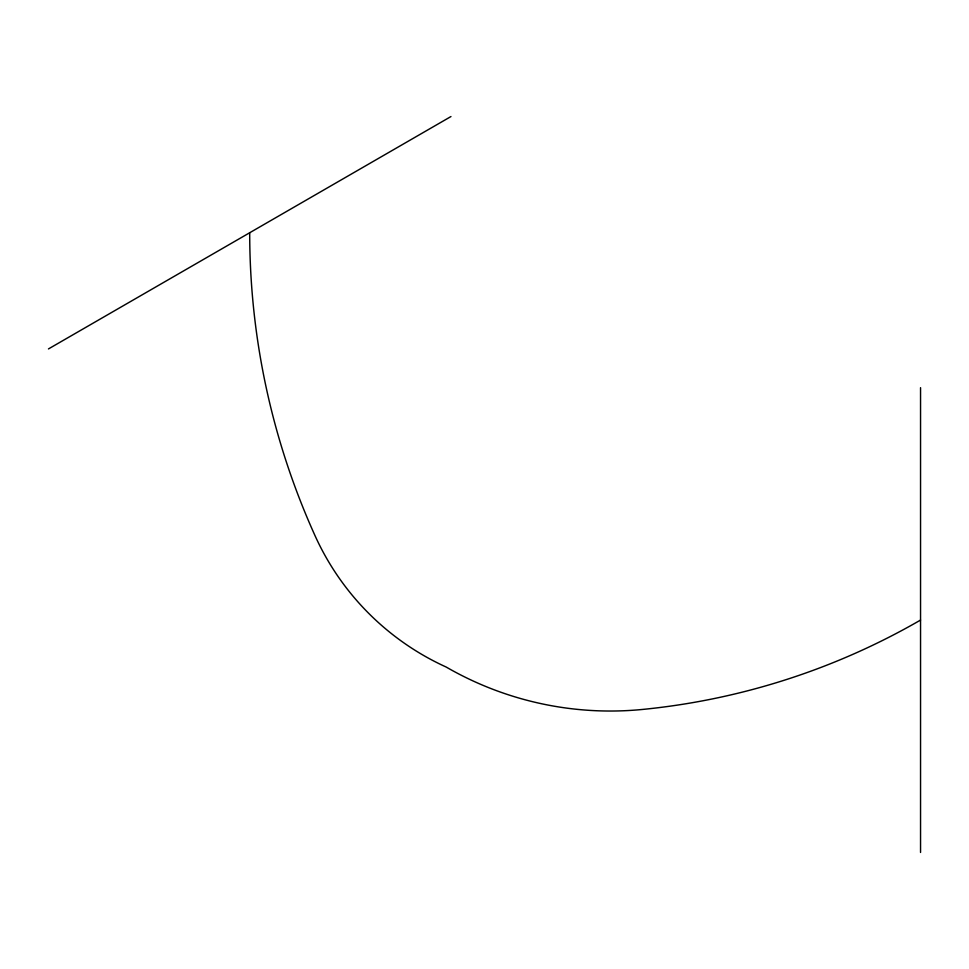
<?xml version="1.0" encoding="UTF-8"?>
<svg xmlns="http://www.w3.org/2000/svg" width="969" height="969" viewBox="0 0 969 969"><rect width="100%" height="100%" fill="white"/><g stroke="black" fill="none" stroke-linecap="round" stroke-linejoin="round"><path stroke-width="1.45" d="M48.45 348.937L450.96 116.546M920.55 387.673L920.55 852.454M249.699 232.742A735.011 735.011 0 0 0 315.046 535.712A263.556 263.556 0 0 0 446.188 667.047A328.261 328.261 0 0 0 642.677 709.429A692.217 692.217 0 0 0 920.55 620.063"/></g></svg>
